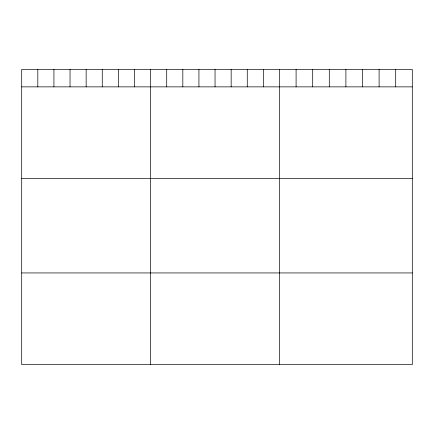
<?xml version="1.0" encoding="UTF-8"?>
<svg xmlns="http://www.w3.org/2000/svg" width="434" height="434" viewBox="0 0 434 434"><rect width="100%" height="100%" fill="white"/><g stroke="black" fill="none" stroke-linecap="round" stroke-linejoin="round"><path stroke-width="0.65" d="M412.3 86.865L412.3 364.582L21.7 364.582L21.7 69.418L412.3 69.418L412.3 86.865L21.7 86.865M21.7 178.51L412.3 178.51M21.7 272.937L412.3 272.937M395.7 69.418L395.7 86.865M379.099 69.418L379.099 86.865M362.499 69.418L362.499 86.865M345.898 69.418L345.898 86.865M329.298 69.418L329.298 86.865M312.697 69.418L312.697 86.865M296.096 69.418L296.096 86.865M279.496 69.418L279.496 364.582M263.384 69.418L263.384 86.865M247.272 69.418L247.272 86.865M231.159 69.418L231.159 86.865M215.047 69.418L215.047 86.865M198.935 69.418L198.935 86.865M182.822 69.418L182.822 86.865M166.71 69.418L166.71 86.865M150.598 69.418L150.598 364.582M134.486 69.418L134.486 86.865M118.373 69.418L118.373 86.865M102.261 69.418L102.261 86.865M86.149 69.418L86.149 86.865M70.037 69.418L70.037 86.865M53.925 69.418L53.925 86.865M37.812 69.418L37.812 86.865"/></g></svg>
